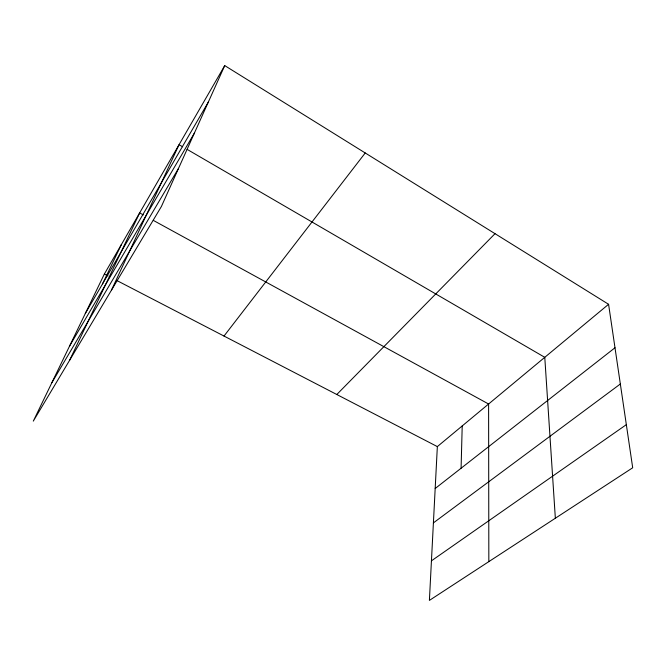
<?xml version="1.0" encoding="UTF-8"?>
<svg xmlns="http://www.w3.org/2000/svg" width="666" height="666" viewBox="0 0 666 666"><rect width="100%" height="100%" fill="white"/><g stroke="black" fill="none" stroke-linecap="round" stroke-linejoin="round"><path stroke-width="1" d="M461.088 468.231L462.212 425.94M608.582 304.295L437.346 446.603L429.395 600.407L632.7 467.773L608.582 304.295L224.725 65.593L104.354 274.051L33.3 421.128L161.422 206.443L224.725 65.593M111.422 290.234L179.054 144.689L182.642 146.77M69.672 360.189L139.66 212.912L143.298 214.902M102.556 283.841L121.403 244.53M85.315 313.478L208.325 102.089M69.514 346.17L194.414 133.042M51.89 382.65L178.546 168.332M224.009 336.055L365.234 152.964M336.805 394.505L495.021 233.674M435.181 488.511L615.001 347.76M433.408 522.877L620.346 383.999M431.443 560.83L626.34 424.658M104.354 274.051L108.009 275.94M117.141 280.677L437.346 446.603M153.297 220.379L488.603 404.012L488.836 561.629M187.129 149.384L544.78 357.326L555.352 518.24"/></g></svg>
